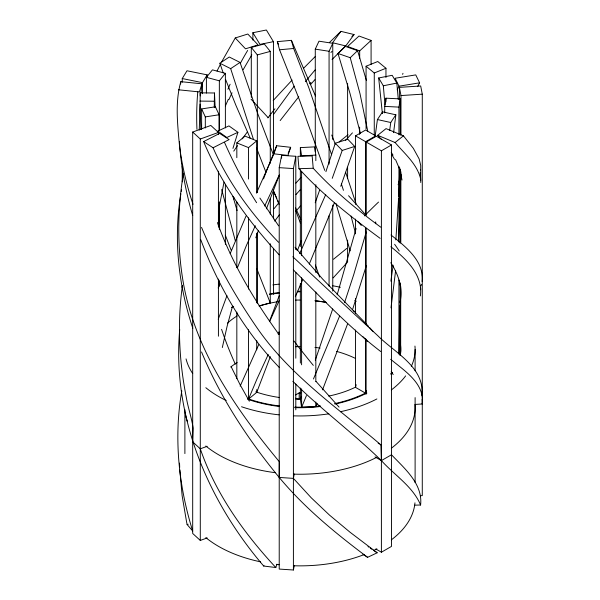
<?xml version="1.0" encoding="UTF-8"?>
<svg xmlns="http://www.w3.org/2000/svg" width="600" height="600" viewBox="0 0 600 600"><rect width="100%" height="100%" fill="white"/><g stroke="black" fill="none" stroke-linecap="round" stroke-linejoin="round"><path stroke-width="0.9" d="M207.195 537.938L200.288 540.442L200.288 139.02L192.69 132.038L210.825 125.46L218.423 132.442L218.423 134.288M359.625 134.453L359.625 127.102M359.685 58.23L359.692 50.88L371.085 40.41L358.995 36.023L347.603 46.492L359.692 50.88M366.03 394.298L366.075 339.263M366.09 324.593L366.173 228.278M366.188 215.438L366.248 142.058L376.35 136.23L391.493 144.968L391.493 546.398L381.397 552.225L375.817 549M366.248 142.058L381.397 150.803L381.397 552.225M400.65 351.63L400.732 286.462M400.793 242.407L400.89 171.735M400.942 135.023L400.995 95.558L399.397 87.367L420.683 85.98L422.28 94.17L422.28 495.6L420.428 495.72M381.525 139.545L377.7 135.308L386.033 128.618L403.425 135.833L413.31 148.29L419.138 158.91L420.713 165.428L420.735 182.498M399.487 354.975L400.283 345.645L399.923 316.935M399.78 167.947L398.685 196.553M399.082 353.865L399.697 305.91M200.903 129.3L200.07 110.078L200.205 92.85L214.478 92.992L215.138 107.438M214.26 107.212L214.478 92.992M398.61 198.18L395.842 239.94M200.108 104.145L199.245 130.185M179.722 329.452C171.922 416.145 208.042 501.03 263.7 566.04L275.812 567.525L276.915 564.188M398.355 241.447L400.178 206.265L399.952 170.483M200.993 93.037L201.938 83.812L180.847 81.668C174.915 102.06 177.615 124.523 179.468 145.455C181.958 165.48 186.645 185.197 193.013 204.337M180.6 84.023L180.847 81.668M395.603 270.765L390.99 307.845M382.343 113.445L382.53 111.855L395.857 114.81L393.592 132.66M382.53 111.855L377.415 119.55L375.157 136.215M393.135 265.207L390.862 281.168M395.857 114.81L390.743 122.505L389.662 130.583M422.13 281.535C424.418 260.873 405.165 246.345 390.998 234.983M414.877 404.452L422.28 403.972C424.912 383.362 404.325 370.74 390.683 359.295M182.4 285.705C177.308 322.455 178.958 359.993 186.12 396.353C187.792 407.092 191.618 417.54 193.163 428.19C192.99 432.743 192.772 437.287 192.69 441.84L192.69 533.467L200.288 540.442M218.392 211.35L224.017 182.123M384.713 112.868L384.713 106.395L385.957 98.183L400.178 98.903L400.178 134.962M398.94 134.858L398.94 107.115L400.178 98.903M420.487 170.58L420.638 169.56M180.87 193.89C173.317 238.778 178.455 285.233 192.803 328.252M183.36 173.685C177.36 210.24 177.053 247.89 183.6 284.4C196.118 351.93 236.288 409.77 279.293 461.678L279.218 477.45C304.733 508.14 335.82 533.46 367.605 557.332L377.168 552.795L350.077 532.252L329.505 515.107L311.272 497.827L293.407 478.373L279.218 477.45C247.935 439.35 220.403 397.665 201.54 351.96M181.275 191.377L181.567 189.705M181.815 390.87C173.61 437.55 178.605 485.895 192.675 530.955L187.132 524.565L186.645 522.293L182.153 495.885L179.82 470.025M294.263 565.612L293.407 570L279.218 569.077L279.218 167.655L281.618 155.363L295.808 156.285L295.808 249.413M293.407 570L293.407 168.578L295.808 156.285M293.407 478.373L294.263 473.985M420.36 295.913C423.382 274.905 405.69 258.517 390.855 246.735M399.908 302.55C403.298 288.615 398.4 274.335 390.803 262.695M222.322 347.543L227.048 326.513L232.522 306.255M401.062 174.743L399.84 179.137M366.3 390.51L365.618 393.21L355.522 387.375L356.19 384.728M356.108 228.517L337.147 294.832M366.27 265.853L352.545 309.66M366.225 232.013L353.775 274.493L344.58 302.535M232.942 148.41L237.923 132.308L228.938 125.903L217.837 131.085L226.822 137.49L237.923 132.308M201.938 83.812L199.462 91.927L178.373 89.782M263.7 566.04L263.91 565.365M218.197 288.007L219.653 283.44M332.7 308.985L315.285 360.165M340.74 186.278L354.697 146.445L347.775 139.238L335.288 143.235L325.905 171.66M354.697 146.445L342.21 150.442L332.235 178.343M273.923 153.833L276.645 145.74L290.663 147.315L287.94 155.407L273.923 153.833L256.455 193.132M420.945 285.885L421.433 284.445M319.575 190.282L315.202 202.8M218.228 319.32L226.958 295.68M347.52 324.097L322.53 389.842M258.315 230.865L255.795 237.788M269.903 320.212L279.255 295.657M266.4 208.853L278.978 175.935M263.543 178.913L266.01 172.335M270.345 356.67L256.718 392.37L248.528 399.12L248.528 329.767M278.7 334.373L279.21 333.007M266.288 171.608L276.645 145.74M339.585 316.147L313.455 378.99M230.22 253.522L245.993 216.112M237.683 267.127L246.345 245.64L255.3 225.72M301.32 240.585L297.548 250.215M334.553 202.41L309.285 264.053M248.528 399.12L257.032 378.847L268.23 354.54M317.093 403.447L315.825 406.612L301.597 407.332L300.353 399.12L301.282 396.803M240.15 386.13L258.69 344.715M306.442 395.558L301.597 407.332L301.597 388.838M288.15 153.292L290.663 147.315M325.725 194.565L299.632 253.665M302.715 279.653L295.32 296.722M225.435 105.84L228.285 99.368M279.285 300.293L269.587 321.638M279.285 174.968L264.668 205.995M315.278 151.778L315.278 49.14L318.975 41.182L332.76 43.312L332.76 139.477M329.07 164.085L329.07 51.278L332.76 43.312M233.61 198.968L234.157 197.79M417.585 86.64L419.61 82.83L415.748 74.895L395.13 78.248L398.993 86.183L397.192 89.858M278.093 333.915L279.06 331.897M217.042 70.988L220.605 63.922M221.692 61.815L235.267 37.965L247.808 34.027L258.045 44.88L245.505 48.825L235.267 37.965M243.157 69.713L251.812 54.818M182.257 82.245L182.257 78.555L186.975 70.778L207.188 74.865L207.188 76.695M202.47 93.705L202.47 82.642L207.188 74.865M233.752 151.148L237.495 145.627M273.803 114.03L294.225 86.145M274.688 221.108L279.525 214.642M242.295 138.833L247.222 132.157M340.905 31.343L332.587 42.735L345.743 45.938L354.06 34.545L340.905 31.343L329.603 42.367M280.147 120.585L298.763 96.743M206.407 93.052L206.407 77.332L212.445 69.863L225.382 73.343L225.382 127.898M219.345 130.748L219.345 80.812L225.382 73.343M274.013 208.718L278.655 203.093M295.808 211.358L300.337 206.062M309.825 83.73L310.928 82.463M296.01 194.565L300.585 189.382M273.21 100.515L292.125 80.055M295.845 183.135L300.832 177.653M333.173 277.875L347.055 262.65M352.433 132.847L345.577 140.317M332.062 59.475L345.743 45.938M303.517 68.325L315.285 56.49M360.36 133.252L349.957 93.308L338.002 53.468L345.353 46.395L357.593 50.648L366.36 80.347M338.002 53.468L350.235 57.713L357.593 50.648M351.892 36.593L354.06 34.545M236.827 157.672L236.827 142.882L245.017 136.125L256.718 140.858L256.718 192.638M248.528 179.047L248.528 147.608L256.718 140.858M333.532 259.237L346.725 248.43M339.142 141.922L348.007 134.805M377.7 135.308L395.092 142.523L403.425 135.833M223.215 72.938L219.892 63.233L229.26 57.015L240.038 62.422L257.97 114.323L273.007 153.795M219.892 63.233L230.67 68.64L240.038 62.422M355.522 135.863L365.618 130.035L375.712 135.863L365.618 141.69L355.522 135.863L355.522 204.292M381.397 150.803L391.493 144.968M295.56 394.957L299.19 392.857A5.708 3.3 0 0 1 300.825 392.857M375.015 456.915L381.397 460.597L391.493 454.77C404.67 468.66 422.963 483.893 420.6 505.005L414.69 505.162M203.618 141.593L219.675 133.41L229.125 139.59L213.067 147.773L203.618 141.593C221.212 183.817 248.325 221.37 279.202 254.85M366.075 129.113L366.075 66.233L377.767 61.508L385.957 68.258L385.957 77.505M366.075 66.233L374.265 72.99L385.957 68.258M200.288 139.02L218.423 132.442M192.69 132.038L192.69 441.84L200.288 448.815L207.195 446.31M187.132 524.565L188.175 524.243M251.295 97.358L251.295 47.43L264.233 43.943L270.27 51.412L270.27 163.305M251.295 47.43L257.325 54.9L270.27 51.412M259.058 305.947L270.27 302.933L270.27 243.75M252.885 40.095L252.885 32.723L266.362 30L273.435 41.67L273.472 153.727M273.435 41.67L259.957 44.392L252.885 32.723M382.35 113.205L378.668 77.977L392.168 75.3L396.817 83.093L398.295 99.427M378.668 77.977L383.317 85.778L396.817 83.093M398.993 86.183L419.61 82.83M201.623 129.278L201.623 108.93L215.407 106.8L219.105 114.757L219.105 130.477M201.623 108.93L205.312 116.895L219.105 114.757M324.757 170.415L299.475 99.953L279.548 49.778L277.312 41.633L291.42 40.343L315.45 95.955M279.548 49.778L293.647 48.488L308.925 88.028L331.605 154.762M400.995 95.558L422.28 94.17M300.353 155.925L300.353 147.608L314.58 146.887L315.825 155.1L315.825 160.65M315.825 155.1L301.597 155.82L300.353 147.608M313.222 168.262L312.157 155.917L297.9 156.322L298.965 168.675L313.222 168.262C333.48 190.328 356.64 209.475 380.745 227.167M199.95 101.093L214.23 101.235M384.713 106.395L398.94 107.115M279.218 167.655L293.407 168.578M315.278 49.14L329.07 51.278M315.278 300.653L326.31 302.362M182.257 78.555L202.47 82.642M377.415 119.55L390.743 122.505M206.407 77.332L219.345 80.812M236.827 142.882L248.528 147.608M380.01 444.36L380.94 444.938L381.397 460.597C394.395 475.162 412.868 486.435 420.6 505.005M378.157 443.213L379.087 443.783M362.94 554.243L367.605 557.332M377.168 552.795L373.335 550.215M371.805 549.18L370.282 548.145M368.002 546.585L368.76 547.102M380.145 238.35C351.39 217.222 323.025 195.188 298.965 168.675M380.685 351.495C348.975 327.188 321.577 297.938 293.303 269.858M380.94 444.938C337.688 407.865 289.462 375.12 256.778 327.465C235.178 296.025 216.18 262.642 201.54 227.385M292.837 256.748C321.038 283.185 349.38 309.465 377.767 335.685C394.53 352.597 424.853 367.132 421.95 395.325M292.853 381.322C320.985 409.275 353.002 432.93 381.397 460.597M335.288 143.235L342.21 150.442M278.505 242.25C251.865 214.522 228.577 183.113 213.067 147.773M363.067 336.81L367.38 341.438M279.353 367.538C244.305 331.2 218.52 286.74 200.752 239.692M395.092 142.523C404.475 153.578 416.857 163.778 420.51 178.38L420.308 172.447M339.067 407.107L316.028 381.413M275.812 567.525C243.78 532.987 215.685 493.702 200.288 448.815M348.555 195.705L364.748 213.817M357.69 221.438L361.32 225.465M368.49 326.28L322.53 278.955L294.998 247.222M369.517 327.42L372.99 331.388M278.655 225.885L259.897 198.053M278.888 334.38C253.92 299.812 231.81 262.815 217.395 222.532M391.26 152.363L393.037 155.19M391.215 371.34L393.188 374.603M249.33 401.205L240.053 384.638L231.157 366.728M395.49 159.502L399.915 169.83L402.007 180.06M277.725 200.37L278.663 202.38M276.795 198.368L273.487 191.175M295.597 207.96L300.757 219.33M250.38 138.54L235.972 105.495L225.562 79.41M277.312 41.633L278.618 44.678M270.27 302.933L256.763 268.642M273.202 190.028L279 204.3M265.98 172.365L256.493 147.885M331.725 135.038L335.28 144.12M231.157 250.222L225.345 235.252M295.853 210.772L300.585 223.583M295.59 247.733L296.43 249.998M319.65 277.035L315.36 265.005M345.623 172.238L356.07 203.805M253.403 139.23L230.67 68.64M335.97 203.558L350.19 250.875M341.415 184.012L343.44 190.32M350.235 57.713L360.007 93.713L367.733 131.07M237.105 210.54L232.928 196.44M192.705 215.513C185.632 191.52 181.072 166.77 179.422 141.803M235.29 240.683L221.678 189.532M291.42 40.343L293.647 48.488M351.06 216.09L355.395 233.025M383.317 85.778L384.998 105.007M420.322 172.485L420.735 180.428M179.7 467.438L179.542 463.118M422.123 399.165L422.28 403.972M200.205 92.85L200.272 95.873M281.618 155.363L281.618 158.115M273.487 190.47L273.495 218.94M273.51 248.333L273.525 294.255M420.683 287.903L420.683 289.748M415.11 349.493L415.11 370.77M415.11 397.605L415.11 482.572M400.178 169.178L400.178 243.15M400.178 282.915L400.178 350.415M399.397 87.367L399.397 99.352M398.94 166.29L398.94 242.115M398.94 280.028L398.94 354.007M385.957 98.183L385.957 101.88M375.712 221.858L375.712 223.71M374.265 72.99L374.265 134.94M371.085 40.41L371.085 64.387M365.618 141.69L365.618 214.74M365.618 227.685L365.618 323.858M365.618 338.647L365.618 393.21M355.522 219.083L355.522 233.88M355.522 298.605L355.522 313.403M355.522 330.045L355.522 387.375M347.603 83.377L347.603 139.62M347.603 167.28L347.603 178.343M347.603 240.12L347.603 262.245M332.76 205.132L332.76 291.127M329.07 215.865L329.07 286.147M315.825 184.688L315.825 272.535M315.825 291.952L315.825 381.645M315.825 401.993L315.825 406.612M301.597 171.54L301.597 255.683M301.597 277.875L301.597 364.8M300.353 169.8L300.353 246.548M300.353 283.538L300.353 363.06M300.353 388.028L300.353 399.12M299.19 392.857L299.19 399.412M295.808 272.46L295.808 358.215M295.808 384.03L295.808 409.845M270.27 198.442L270.27 214.163M257.325 54.9L257.325 192.675M257.325 232.44L257.325 303.638M256.718 233.325L256.718 302.678M256.718 340.59L256.718 349.837M256.718 389.595L256.718 392.37M248.528 217.882L248.528 289.087M236.827 202.058L236.827 267.712M236.827 312.097L236.827 378.675M225.382 184.305L225.382 244.41M219.345 201.945L219.345 229.688M219.345 281.468L219.345 284.243M219.105 205.38L219.105 227.572M219.105 280.275L219.105 286.755M218.423 171.165L218.423 226.485M218.423 279.045L218.423 336.21M205.312 116.895L205.312 127.988M184.89 409.65L184.89 453.592M182.257 166.148L182.257 181.822M182.257 286.013L182.257 287.858M414.952 502.838A115.11 66.457 0 0 1 391.35 539.842M376.882 548.865A115.11 66.457 0 0 1 373.755 550.425M364.395 554.49A115.11 66.457 0 0 1 293.587 565.755M279.097 564.757A115.11 66.457 0 0 1 276.413 564.45M260.535 561.832A115.11 66.457 0 0 1 205.83 537.623M415.02 405.202A115.11 66.457 0 0 1 391.35 448.215M376.882 457.237A115.11 66.457 0 0 1 293.587 474.135M275.535 472.717A115.11 66.457 0 0 1 205.83 446.002M187.335 421.395A115.11 66.457 0 0 1 185.243 412.935M227.94 89.258A282.66 247.163 -83.7 0 1 230.108 84.24M240.487 63.045A282.66 247.163 -83.7 0 1 247.65 50.46M228.847 99.698A351.42 289.95 -79.7 0 1 232.028 92.812M235.312 364.125A296.288 237.585 80.1 0 1 221.58 329.332M305.362 81.653A282.66 100.778 -63.3 0 1 315.142 69.915M330.907 52.508A282.66 100.778 -63.3 0 1 331.905 51.48M267.9 117.93A295.028 168.255 -70.9 0 1 274.928 108.78M310.65 84.472A351.42 98.715 -59.6 0 1 314.88 79.665M402.96 73.32A282.66 54.135 -34.7 0 1 402.638 74.392M399.457 180.278A295.028 105.375 -8 0 1 398.107 184.748M392.01 155.047A351.42 115.035 14.3 0 1 394.553 159.36M364.478 215.91A296.288 25.553 -52.3 0 1 378.532 202.08M251.017 99.135A282.66 4.335 47 0 1 267.96 117.435M394.627 244.275A295.028 54.922 35.1 0 1 399.217 251.025M256.612 202.725A282.66 162.877 71.2 0 1 224.587 142.59M196.95 129.368A282.66 274.8 -86.1 0 1 197.782 91.778M313.32 365.377A296.288 72.03 59.1 0 1 294.067 341.108M414.952 346.058A115.11 66.457 0 0 1 411.322 366.405M405.638 375.885A115.11 66.457 0 0 1 391.35 389.925M376.882 398.955A115.11 66.457 0 0 1 340.373 411.728M328.853 413.827A115.11 66.457 0 0 1 293.587 415.845M279.097 414.847A115.11 66.457 0 0 1 241.538 406.74M226.252 400.515A115.11 66.457 0 0 1 205.83 387.713M192.72 373.575A115.11 66.457 0 0 1 186.053 358.897M272.895 284.903A115.11 66.457 0 0 1 279.097 284.145M332.332 285.712A115.11 66.457 0 0 1 340.373 287.257M399.945 341.782A100.83 58.215 0 0 1 400.29 355.507M392.535 372.615A100.83 58.215 0 0 1 390.998 374.565M366.892 393.053A100.83 58.215 0 0 1 334.928 404.1M320.663 406.47A100.83 58.215 0 0 1 294.788 407.632M279.337 406.47A100.83 58.215 0 0 1 247.733 399.278M269.415 294.022A100.83 58.215 0 0 1 279.337 292.515M297.397 291.3A100.83 58.215 0 0 1 300 291.278M354.728 300.6A100.83 58.215 0 0 1 356.34 301.215M391.717 372.413A99.938 57.698 0 0 1 390.72 373.702M366.3 392.662A99.938 57.698 0 0 1 334.62 403.62M320.483 405.967A99.938 57.698 0 0 1 294.832 407.115M279.525 405.967A99.938 57.698 0 0 1 247.38 398.543M231.48 307.493A99.938 57.698 0 0 1 233.7 306.322M269.685 294.51A99.938 57.698 0 0 1 279.525 293.017M297.42 291.81A99.938 57.698 0 0 1 300 291.795M399.84 346.935A99.938 57.698 0 0 1 399.548 354.608M230.73 367.028A85.665 49.455 0 0 1 237.135 362.528M295.567 346.733A85.665 49.455 0 0 1 300 346.665M314.955 347.423A85.665 49.455 0 0 1 320.108 348.045M336.577 351.397A85.665 49.455 0 0 1 354.885 358.147M298.515 399.308A5.708 3.3 0 0 1 295.53 398.175M354.885 387.465A85.665 49.455 0 0 1 328.695 396.09M300 398.947A85.665 49.455 0 0 1 295.567 398.88M279.053 397.447A85.665 49.455 0 0 1 255.772 391.845M227.483 323.168A85.665 49.455 0 0 1 237.135 315.9M259.252 305.993A85.665 49.455 0 0 1 277.358 301.793M295.567 300.105A85.665 49.455 0 0 1 300 300.038M314.955 300.795A85.665 49.455 0 0 1 325.987 302.37M353.34 310.793A85.665 49.455 0 0 1 354.885 311.52"/></g></svg>
